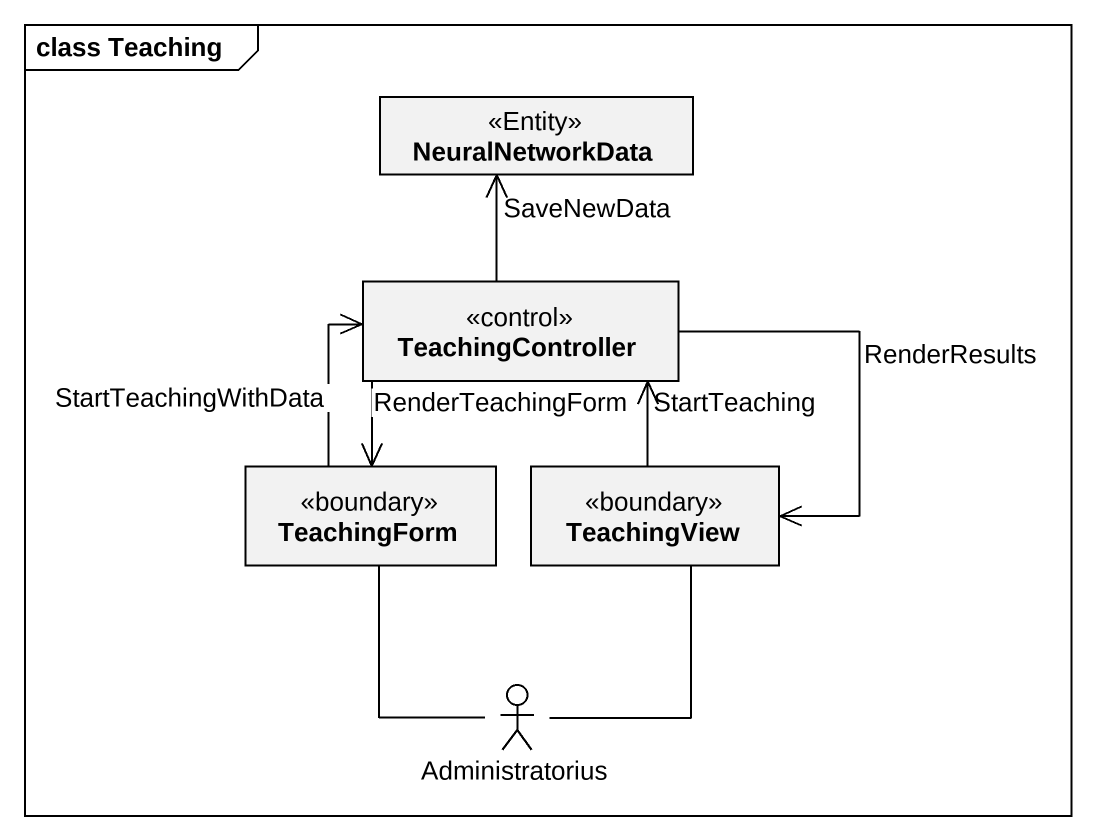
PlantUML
@startuml
mainframe class Teaching
allowmixing
hide circle
hide empty members
class NeuralNetworkData <<Entity>>
class TeachingController <<control>>
class TeachingForm <<boundary>>
class TeachingView <<boundary>>
actor Administratorius
TeachingController -up-> NeuralNetworkData : SaveNewData
TeachingController --> TeachingForm : RenderTeachingForm
TeachingController --> TeachingView : RenderResults
TeachingForm -up-> TeachingController : StartTeachingWithData
TeachingView -up-> TeachingController : StartTeaching
Administratorius -up- TeachingForm
Administratorius -up- TeachingView
@enduml
